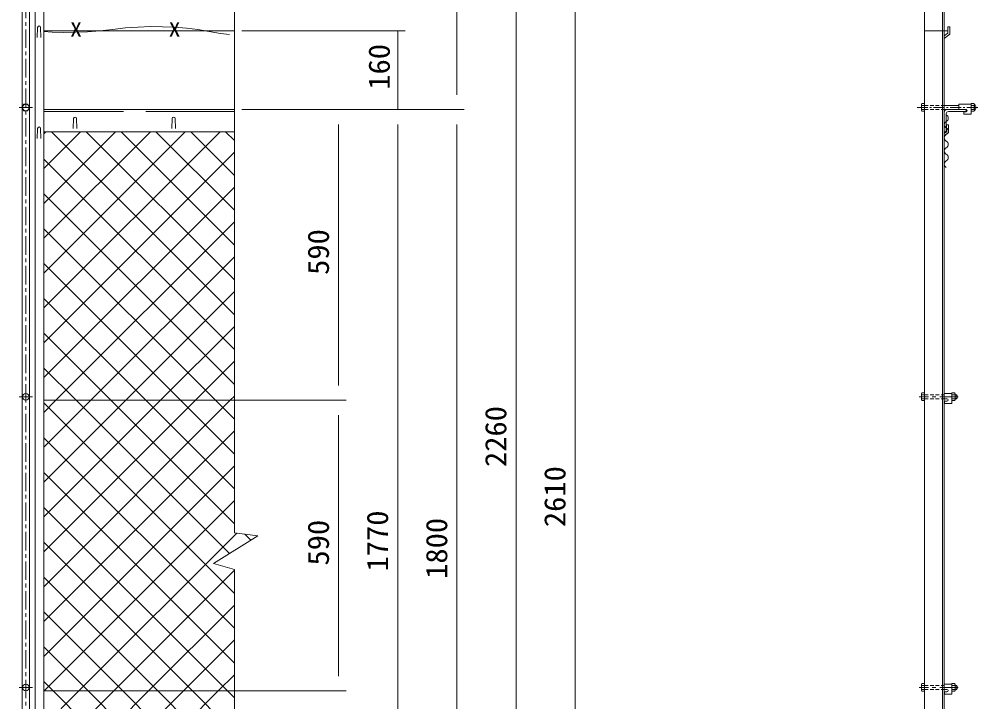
# Model space of a CAD drawing. Units: millimetres, scale not verified. Extents: x -4455 to 4455, y -3150 to 3150.
# Drawn here: x -1439 to 506, y 319 to 1704 of the extents above; entities that cross this region are included whole.
import ezdxf
from ezdxf.enums import TextEntityAlignment as Align

# ---------------------------------------------------------------- set-up
doc = ezdxf.new("R2010")
doc.units = ezdxf.units.MM
doc.header["$LTSCALE"] = 30
for name, pattern in [('DASHED', [7.5, 6, -1.5]), ('USER1', [2, 1.25, -0.25, 0.25, -0.25]), ('USER2', [0.375, 0.25, -0.125]), ('USER3', [1.125, 0.75, -0.125, 0.125, -0.125])]:
    doc.linetypes.add(name, pattern=pattern)
for name, color, linetype, lineweight in [('0-0_1部材', 3, 'Continuous', 18), ('0-1_5寸法', 1, 'Continuous', 18), ('0-3_8部品', 3, 'Continuous', 18), ('0-5_2網', 4, 'Continuous', 18), ('0-6_AMI', 3, 'Continuous', 18), ('0-A_中心線', 1, 'USER1', 18), ('0-C_BUHIN', 3, 'Continuous', 18), ('0-E_0', 3, 'Continuous', 18)]:
    doc.layers.add(name, color=color, linetype=linetype, lineweight=lineweight)
doc.styles.add('ＭＳ ゴシック', font='')
doc.styles.get('ＭＳ ゴシック').set_extended_font_data('MS Gothic')

msp = doc.modelspace()

# ---------------------------------------------------------------- linework, layer by layer
at = {"layer": '0-0_1部材'}
for p, q in [((-1433.01, 2030.67), (-1433.01, -579.33)), ((-1418.01, 2030.67), (-1418.01, -579.33)), ((-1406.51, 2030.67), (-1406.51, -579.33)), ((-1329.26, 1482.17), (-1328.51, 1502.67)), ((-1321.76, 1482.17), (-1322.51, 1502.67)), ((-1129.26, 1482.17), (-1128.51, 1502.67)), ((-1121.76, 1482.17), (-1122.51, 1502.67))]:
    msp.add_line(p, q, dxfattribs=at)
at = {"layer": '0-0_1部材', "color": 7, "lineweight": 9}
for p, q in [((-1389.01, 2030.67), (-1389.01, -579.33)), ((398.22, 2030.67), (398.22, -579.33)), ((434.72, 2030.67), (434.72, -579.33)), ((438.22, 2030.67), (438.22, 20.67)), ((438.22, 1670.17), (445.68, 1675.93)), ((438.22, 1665.11), (449.68, 1673.97)), ((449.68, 1688.93), (449.68, 1673.97)), ((438.22, 1580.67), (438.22, -579.33)), ((-1002.19, 1520.67), (-1389.01, 1520.67)), ((438.22, 1475.67), (438.22, 1515.67)), ((442.22, 1478.67), (442.22, 1512.17)), ((446.72, 1516.67), (480.22, 1516.67)), ((443.1, 1489.51), (443.1, 1475.84)), ((446.6, 1489.51), (443.1, 1489.51)), ((446.6, 1489.51), (446.6, 1474.13)), ((-1002.19, 1475.67), (-1389.01, 1475.67)), ((438.22, 1472.07), (443.1, 1475.84)), ((438.22, 1475.67), (439.22, 1475.67)), ((438.22, 1467.65), (446.6, 1474.13))]:
    msp.add_line(p, q, dxfattribs=at)
at = {"layer": '0-0_1部材', "color": 4}
for p, q in [((-1002.19, 661.82), (-1002.19, 2026.65)), ((-1002.19, 661.82), (-954.5, 655.18)), ((-1044.29, 599.47), (-954.5, 655.18)), ((-1002.19, 587.47), (-1044.29, 599.47)), ((-1002.19, -413.12), (-1002.19, 587.47))]:
    msp.add_line(p, q, dxfattribs=at)
at = {"layer": '0-0_1部材', "color": 1}
for p, q in [((-1389.01, 1680.67), (-1002.19, 1680.67)), ((445.68, 1680.67), (398.22, 1680.67))]:
    msp.add_line(p, q, dxfattribs=at)
at = {"layer": '0-0_1部材', "color": 1, "linetype": 'DASHED'}
msp.add_line((-1002.19, 1516.67), (-1389.01, 1516.67), dxfattribs=at)
at = {"layer": '0-0_1部材', "color": 1}
msp.add_lwpolyline([(-1389.01, 1679.02), (-1371.88, 1677.91), (-1348.71, 1677.32), (-1324.87, 1677.59), (-1300.34, 1678.72), (-1275.14, 1680.7), (-1249.26, 1683.55), (-1223.26, 1686.34), (-1197.68, 1688.18), (-1172.53, 1689.06), (-1147.81, 1688.98), (-1123.51, 1687.94), (-1099.64, 1685.94), (-1076.2, 1682.98), (-1053.18, 1679.07), (-1030.61, 1675.25), (-1011.81, 1672.98)], dxfattribs=at)
at = {"layer": '0-0_1部材', "color": 7, "lineweight": 9}
for points in [[(449.68, 1688.93), (445.68, 1688.93), (445.68, 1675.93)], [(443.22, 1520.67), (483.22, 1520.67), (483.22, 1519.67)]]:
    msp.add_lwpolyline(points, dxfattribs=at)
for centre, radius, start, end in [((443.22, 1515.67), 5, 90, 180), ((480.22, 1519.67), 3, 270, 360), ((446.72, 1512.17), 4.5, 90, 180), ((439.22, 1478.67), 3, 270, 360)]:
    msp.add_arc(centre, radius, start, end, dxfattribs=at)
at = {"layer": '0-0_1部材'}
for centre in [(-1325.51, 1502.67), (-1125.51, 1502.67)]:
    msp.add_arc(centre, 3, 0, 180, dxfattribs=at)
at = {"layer": '0-1_5寸法'}
for p, q in [((-550.62, 1950.67), (-550.62, 1550.67)), ((-430.62, 1950.67), (-430.62, -249.33)), ((-987.19, 1680.67), (-655.62, 1680.67)), ((-987.19, 1680.67), (-655.62, 1680.67)), ((-670.62, 1520.67), (-670.62, 1680.67)), ((-987.19, 1520.67), (-535.62, 1520.67)), ((-987.19, 1520.67), (-655.62, 1520.67)), ((-987.19, 1520.67), (-775.62, 1520.67)), ((-987.19, 1520.67), (-655.62, 1520.67)), ((-987.19, 1520.67), (-535.62, 1520.67)), ((-790.62, 960.67), (-790.62, 1490.67)), ((-670.62, -219.33), (-670.62, 1490.67)), ((-670.62, 1490.67), (-670.62, 1460.67)), ((-550.62, 1490.67), (-550.62, -249.33)), ((-1028.52, 930.67), (-775.62, 930.67)), ((-987.19, 930.67), (-775.62, 930.67)), ((-790.62, 370.67), (-790.62, 900.67)), ((-1010.75, 340.67), (-775.62, 340.67)), ((-987.19, 340.67), (-775.62, 340.67))]:
    msp.add_line(p, q, dxfattribs=at)
at = {"layer": '0-3_8部品', "color": 1, "linetype": 'USER1'}
for p, q in [((-1438.95, 1525.12), (-1412.07, 1525.12)), ((-1438.94, 937.8), (-1412.06, 937.8)), ((466.55, 937.8), (387.51, 937.8)), ((-1438.94, 347.8), (-1412.06, 347.8)), ((466.55, 347.8), (387.51, 347.8))]:
    msp.add_line(p, q, dxfattribs=at)
at = {"layer": '0-3_8部品', "color": 1, "linetype": 'USER3'}
msp.add_line((506.45, 1525.12), (383.17, 1525.12), dxfattribs=at)
at = {"layer": '0-3_8部品'}
for p, q in [((391.82, 1519.2), (392.93, 1517.28)), ((392.51, 1529.12), (398.22, 1529.12)), ((392.51, 1521.12), (398.22, 1521.12)), ((392.93, 1532.96), (398.22, 1532.96)), ((438.22, 1529.12), (468.03, 1529.12)), ((438.22, 1521.12), (468.03, 1521.12)), ((468.03, 1531.44), (493.03, 1531.44)), ((468.03, 1531.44), (468.03, 1520.94)), ((468.03, 1520.94), (482.78, 1520.94)), ((493.03, 1517.28), (493.03, 1532.96)), ((493.03, 1531.44), (493.03, 1511.44)), ((498.74, 1529.12), (493.03, 1529.12)), ((498.74, 1521.12), (493.03, 1521.12)), ((499.43, 1519.2), (498.32, 1517.28)), ((499.43, 1519.2), (499.43, 1531.04)), ((478.03, 1516.44), (482.78, 1516.44)), ((478.03, 1516.44), (478.03, 1511.44)), ((478.03, 1511.44), (493.03, 1511.44)), ((498.32, 1517.28), (493.03, 1517.28)), ((391.82, 943.72), (392.93, 945.64)), ((391.82, 931.88), (391.82, 943.72)), ((392.51, 941.8), (398.22, 941.8)), ((392.51, 933.8), (398.22, 933.8)), ((392.93, 945.64), (398.22, 945.64)), ((398.22, 929.96), (398.22, 945.64)), ((438.22, 944.12), (453.97, 944.12)), ((453.97, 929.96), (453.97, 945.64)), ((453.97, 944.12), (453.97, 924.12)), ((459.68, 941.8), (453.97, 941.8)), ((459.68, 933.8), (453.97, 933.8)), ((460.37, 931.88), (460.37, 943.72)), ((460.37, 941.8), (463.92, 941.8)), ((460.37, 933.8), (463.92, 933.8)), ((463.92, 933.8), (463.92, 941.8)), ((438.22, 933.62), (443.72, 933.62)), ((438.97, 929.12), (438.97, 924.12)), ((438.97, 929.12), (443.72, 929.12)), ((438.97, 924.12), (453.97, 924.12)), ((459.26, 929.96), (453.97, 929.96)), ((460.37, 931.88), (459.26, 929.96)), ((391.82, 341.88), (391.82, 353.72)), ((392.51, 351.8), (398.22, 351.8)), ((398.22, 339.96), (398.22, 355.64)), ((438.22, 354.12), (453.97, 354.12)), ((453.97, 339.96), (453.97, 355.64)), ((459.26, 355.64), (453.97, 355.64)), ((453.97, 354.12), (453.97, 334.12)), ((459.68, 351.8), (453.97, 351.8)), ((460.37, 353.72), (459.26, 355.64)), ((460.37, 341.88), (460.37, 353.72)), ((460.37, 351.8), (463.92, 351.8)), ((463.92, 343.8), (463.92, 351.8)), ((391.82, 341.88), (392.93, 339.96)), ((392.51, 343.8), (398.22, 343.8)), ((392.93, 339.96), (398.22, 339.96)), ((438.22, 343.62), (443.72, 343.62)), ((438.97, 339.12), (443.72, 339.12)), ((459.68, 343.8), (453.97, 343.8)), ((460.37, 343.8), (463.92, 343.8))]:
    msp.add_line(p, q, dxfattribs=at)
at = {"layer": '0-3_8部品', "linetype": 'USER2'}
for p, q in [((398.22, 1529.12), (438.22, 1529.12)), ((398.22, 1521.12), (438.22, 1521.12))]:
    msp.add_line(p, q, dxfattribs=at)
at = {"layer": '0-3_8部品', "color": 1, "linetype": 'USER2'}
for p, q in [((398.22, 941.8), (438.22, 941.8)), ((398.22, 933.8), (438.22, 933.8)), ((398.22, 351.8), (438.22, 351.8)), ((398.22, 343.8), (438.22, 343.8))]:
    msp.add_line(p, q, dxfattribs=at)
at = {"layer": '0-3_8部品', "color": 7, "lineweight": 9}
for p, q in [((438.22, 922.67), (438.22, 938.67)), ((438.22, 332.67), (438.22, 348.67))]:
    msp.add_line(p, q, dxfattribs=at)
at = {"layer": '0-3_8部品', "color": 1}
for p, q in [((460.37, 941), (464.33, 941)), ((460.37, 934.6), (464.33, 934.6)), ((460.37, 351), (464.33, 351)), ((460.37, 344.6), (464.33, 344.6))]:
    msp.add_line(p, q, dxfattribs=at)
at = {"layer": '0-3_8部品'}
msp.add_lwpolyline([(-1417.68, 1525.12), (-1421.6, 1531.91), (-1429.44, 1531.91), (-1433.36, 1525.12), (-1429.44, 1518.33), (-1421.6, 1518.33)], close=True, dxfattribs=at)
for points in [[(391.82, 1519.2), (391.82, 1531.04), (392.93, 1532.96)], [(392.93, 1517.28), (398.22, 1517.28), (398.22, 1532.96)], [(499.43, 1531.04), (498.32, 1532.96), (493.03, 1532.96)], [(460.37, 943.72), (459.26, 945.64), (453.97, 945.64)], [(391.82, 931.88), (392.93, 929.96), (398.22, 929.96)], [(391.82, 353.72), (392.93, 355.64), (398.22, 355.64)], [(438.97, 339.12), (438.97, 334.12), (453.97, 334.12)], [(460.37, 341.88), (459.26, 339.96), (453.97, 339.96)]]:
    msp.add_lwpolyline(points, dxfattribs=at)
for centre in [(-1425.52, 1525.12), (-1425.51, 937.8), (-1425.51, 347.8)]:
    msp.add_circle(centre, 6.8, dxfattribs=at)
for centre, radius, start, end in [((394.85, 1531.04), 3.03, 180, 219.3382), ((403.82, 1525.12), 12, 160.52878, 199.47122), ((394.85, 1519.2), 3.03, 140.6618, 180), ((482.78, 1518.69), 2.25, 270, 90), ((496.4, 1531.04), 3.03, 320.6618, 360), ((487.43, 1525.12), 12, 340.52878, 19.47122), ((496.4, 1519.2), 3.03, 360, 39.3382), ((496.27, 1525.12), 6.71, 298.05542, 61.94458), ((394.85, 943.72), 3.03, 180, 219.3382), ((403.82, 937.8), 12, 160.52878, 199.47122), ((394.85, 931.88), 3.03, 140.6618, 180), ((457.34, 943.72), 3.03, 320.6618, 0), ((448.37, 937.8), 12, 340.52878, 19.47122), ((457.34, 931.88), 3.03, 0, 39.3382), ((457, 937.8), 8, 330, 30), ((443.72, 931.37), 2.25, 270, 90), ((394.85, 353.72), 3.03, 180, 219.3382), ((403.82, 347.8), 12, 160.52878, 199.47122), ((457.34, 353.72), 3.03, 320.6618, 0), ((448.37, 347.8), 12, 340.52878, 19.47122), ((457, 347.8), 8, 330, 30), ((394.85, 341.88), 3.03, 140.6618, 180), ((443.72, 341.37), 2.25, 270, 90), ((457.34, 341.88), 3.03, 0, 39.3382)]:
    msp.add_arc(centre, radius, start, end, dxfattribs=at)
at = {"layer": '0-5_2網', "color": 1}
msp.add_line((-310.62, -549.33), (-310.62, 2000.67), dxfattribs=at)
at = {"layer": '0-5_2網'}
for p, q in [((-1389.01, 1471.57), (-1384.91, 1475.67)), ((-1389.01, 1400.85), (-1314.2, 1475.67)), ((-1389.01, 1330.14), (-1243.48, 1475.67)), ((-1389.01, 1259.43), (-1172.77, 1475.67)), ((-1389.01, 1188.72), (-1102.06, 1475.67)), ((-1389.01, 1118.01), (-1031.35, 1475.67)), ((-1002.19, 1104.29), (-1373.57, 1475.67)), ((-1002.19, 1175), (-1302.86, 1475.67)), ((-1002.19, 1245.71), (-1232.15, 1475.67)), ((-1002.19, 1316.42), (-1161.44, 1475.67)), ((-1002.19, 1387.13), (-1090.73, 1475.67)), ((-1002.19, 1457.84), (-1020.01, 1475.67)), ((-1389.01, 1047.3), (-1002.19, 1434.12)), ((-1002.19, 1033.58), (-1389.01, 1420.39)), ((-1389.01, 976.59), (-1002.19, 1363.41)), ((-1002.19, 962.87), (-1389.01, 1349.68)), ((-1040.7, 930.67), (-1389.01, 1278.97)), ((-1111.41, 930.67), (-1389.01, 1208.26)), ((-1293.51, 930.67), (-1002.19, 1221.98)), ((-1222.8, 930.67), (-1002.19, 1151.27)), ((-1152.09, 930.67), (-1002.19, 1080.56)), ((-1081.38, 930.67), (-1002.19, 1009.85)), ((-1010.67, 930.67), (-1002.19, 939.14)), ((-1389.01, 835.17), (-1293.51, 930.67)), ((-1389.01, 764.46), (-1222.8, 930.67)), ((-1389.01, 693.75), (-1152.09, 930.67)), ((-1389.01, 623.04), (-1081.38, 930.67)), ((-1389.01, 552.33), (-1010.67, 930.67)), ((-1002.19, 538.6), (-1389.01, 925.42)), ((-1002.19, 821.45), (-1111.41, 930.67)), ((-1002.19, 892.16), (-1040.7, 930.67)), ((-1389.01, 481.62), (-1002.19, 868.43)), ((-1002.19, 467.89), (-1389.01, 854.71)), ((-1389.01, 410.91), (-1002.19, 797.72)), ((-1002.19, 397.18), (-1389.01, 784)), ((-1016.39, 340.67), (-1389.01, 713.29)), ((-1087.1, 340.67), (-1389.01, 642.58)), ((-968.6, 646.43), (-981.04, 658.88)), ((-1247.11, 340.67), (-1002.19, 585.59)), ((-1157.81, 340.67), (-1389.01, 571.87)), ((-1176.4, 340.67), (-1002.19, 514.88)), ((-1228.52, 340.67), (-1389.01, 501.16)), ((-1299.23, 340.67), (-1389.01, 430.44)), ((-1105.69, 340.67), (-1002.19, 444.17)), ((-1034.98, 340.67), (-1002.19, 373.46)), ((-1369.94, 340.67), (-1389.01, 359.73)), ((-1389.01, 198.77), (-1247.11, 340.67)), ((-1389.01, 128.06), (-1176.4, 340.67)), ((-1389.01, 57.35), (-1105.69, 340.67)), ((-1389.01, -13.36), (-1034.98, 340.67)), ((-1002.19, -27.08), (-1369.94, 340.67)), ((-1002.19, 43.63), (-1299.23, 340.67)), ((-1002.19, 114.34), (-1228.52, 340.67)), ((-1002.19, 185.05), (-1157.81, 340.67)), ((-1002.19, 255.76), (-1087.1, 340.67)), ((-1002.19, 326.47), (-1016.39, 340.67))]:
    msp.add_line(p, q, dxfattribs=at)
for points in [[(-1389.01, 905.88), (-1364.22, 930.67), (-1002.19, 1292.7)], [(-1002.19, 750.74), (-1182.12, 930.67), (-1389.01, 1137.55)], [(-1002.19, 680.03), (-1252.83, 930.67), (-1389.01, 1066.84)], [(-1012.23, 619.36), (-1323.54, 930.67), (-1389.01, 996.13)], [(-1389.01, 340.19), (-1388.54, 340.67), (-1002.19, 727.01)], [(-1389.01, 269.48), (-1317.82, 340.67), (-997.35, 661.14)]]:
    msp.add_lwpolyline(points, dxfattribs=at)
at = {"layer": '0-6_AMI'}
for centre, start, end in [((438.86, 1503.37), 298.07249, 61.92751), ((445.98, 1490.04), 118.07249, 241.92751), ((438.86, 1476.7), 298.07249, 61.92751), ((445.98, 1463.37), 118.07249, 241.92751), ((445.98, 1436.7), 118.07249, 241.92751), ((438.86, 1450.04), 298.07249, 61.92751), ((438.86, 1423.37), 298.07249, 61.92751), ((445.98, 1410.04), 118.07249, 241.92751)]:
    msp.add_arc(centre, 7.56, start, end, dxfattribs=at)
at = {"layer": '0-A_中心線'}
msp.add_line((-1425.51, 2043.47), (-1425.51, -632.52), dxfattribs=at)
at = {"layer": '0-C_BUHIN'}
for p, q in [((-1002.19, 930.67), (-1389.01, 930.67)), ((-1002.19, 340.67), (-1389.01, 340.67))]:
    msp.add_line(p, q, dxfattribs=at)
at = {"layer": '0-E_0'}
for p, q in [((-1402.26, 1667.04), (-1401.51, 1687.54)), ((-1394.76, 1667.04), (-1395.51, 1687.54)), ((-1402.26, 1462.04), (-1401.51, 1482.54)), ((-1394.76, 1462.04), (-1395.51, 1482.54))]:
    msp.add_line(p, q, dxfattribs=at)
for centre in [(-1398.51, 1687.54), (-1398.51, 1482.54)]:
    msp.add_arc(centre, 3, 0, 180, dxfattribs=at)

# ---------------------------------------------------------------- texts
at = {"layer": '0-0_1部材', "color": 1, "style": 'ＭＳ ゴシック', "width": 1.2}
for p in [(-1335.33, 1660.39), (-1135.33, 1660.39)]:
    msp.add_text('X', height=28.81, dxfattribs=at).set_placement(p, align=Align.BOTTOM_LEFT)
at = {"layer": '0-1_5寸法', "color": 3, "style": 'ＭＳ ゴシック', "width": 1.05}
for s, p in [('160', (-673.82, 1561.1)), ('590', (-797.29, 1185.17)), ('2260', (-437.29, 795.17)), ('1770', (-677.29, 583.17)), ('590', (-797.29, 595.17)), ('1800', (-557.29, 568.17))]:
    msp.add_text(s, height=43.33, rotation=90, dxfattribs=at).set_placement(p, align=Align.BOTTOM_LEFT)
at = {"layer": '0-5_2網', "color": 3, "style": 'ＭＳ ゴシック', "width": 1.05}
msp.add_text('2610', height=43.33, rotation=90, dxfattribs=at).set_placement((-317.29, 673.17), align=Align.BOTTOM_LEFT)

doc.saveas('drawing.dxf')
